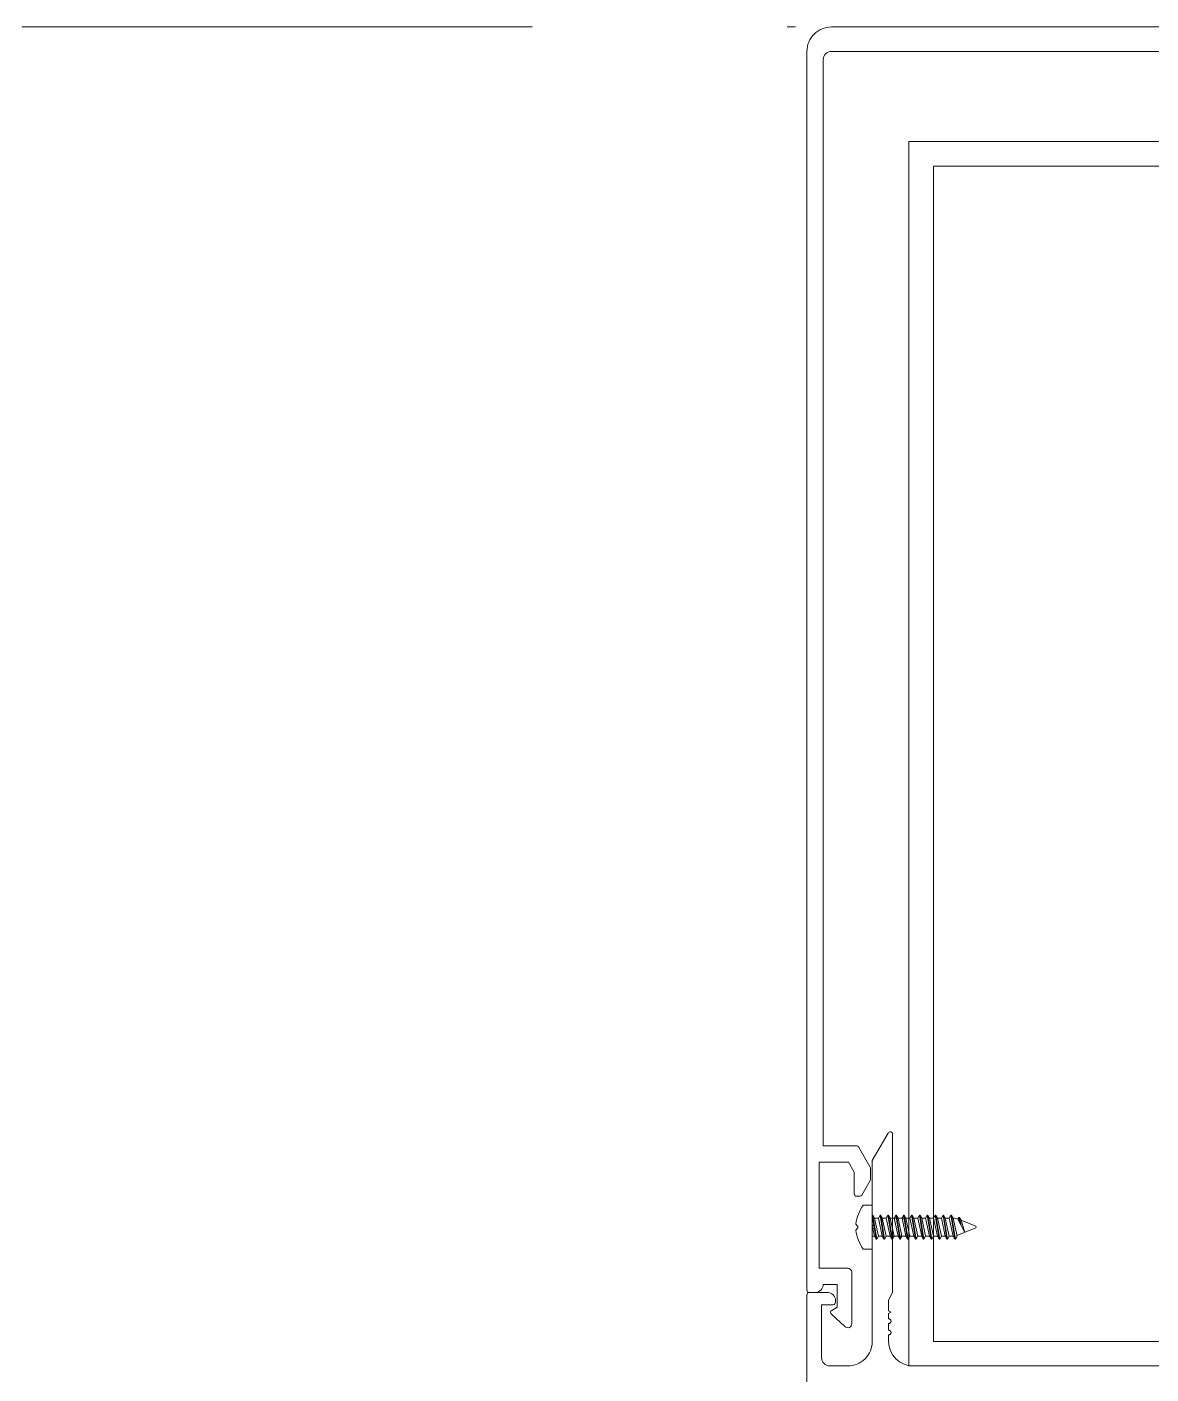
# Model space of a CAD drawing. Extents: x -1701 to 23780, y -363 to 7742.
# Drawn here: x 7621.36 to 7635.13, y 328.49 to 345 of the extents above; entities that cross this region are included whole.
import ezdxf

# ---------------------------------------------------------------- set-up
doc = ezdxf.new("R2010")
doc.units = 0
doc.header["$LTSCALE"] = 25
doc.header["$MEASUREMENT"] = 0
doc.linetypes.add('Audi$0$DASHDOT2', pattern=[0.5, 0.25, -0.125, 0, -0.125])
doc.layers.get('0').update_dxf_attribs({"color": 9, "lineweight": 9})
doc.layers.add('Audi$0$10', color=8, linetype='Continuous', lineweight=9)
doc.layers.add('Audi$0$24', color=8, linetype='Audi$0$DASHDOT2', lineweight=9)

# ---------------------------------------------------------------- blocks, each defined once
blk = doc.blocks.new('*U4857')
at = {"layer": 'Audi$0$10'}
for p, q in [((-2.559022459443268, -14.43459761733265), (-2.450000039438064, -14.43459761733265)), ((-2.450000039438064, -14.97579761732413), (-2.450000039438064, -14.43459761733265)), ((-2.443013996195134, -14.55865602082667), (-2.450000579336856, -14.55865602082667)), ((-2.402781799655542, -14.85173914253391), (-2.450000068692645, -14.56477674680445)), ((-2.443013996195134, -14.55865602082667), (-2.394788408237956, -14.85173914253391)), ((-2.423016321478883, -14.59329333794993), (-2.443013996195134, -14.55865602082667)), ((-2.374554710708537, -14.59329333794993), (-2.423016321478883, -14.59329333794993)), ((-2.37479085563933, -14.81710182541064), (-2.423016321478883, -14.59329333794993)), ((-2.35455691387466, -14.55865602082667), (-2.374554710708537, -14.59329333794993)), ((-2.374554588591138, -14.59329333794993), (-2.32632912275136, -14.81710182541064)), ((-2.34656370563317, -14.55865602082667), (-2.35455691387466, -14.55865602082667)), ((-2.306331509093581, -14.85173914253391), (-2.35455691387466, -14.55865602082667)), ((-2.326566030917375, -14.59329333794993), (-2.34656370563317, -14.55865602082667)), ((-2.34656370563317, -14.55865602082667), (-2.298338117675996, -14.85173914253391)), ((-2.27810438961734, -14.59329333794993), (-2.326566030917375, -14.59329333794993)), ((-2.278340565077371, -14.81710182541064), (-2.326566030917375, -14.59329333794993)), ((-2.25810659278346, -14.55865602082667), (-2.27810438961734, -14.59329333794993)), ((-2.278104267499939, -14.59329333794993), (-2.229878801660162, -14.81710182541064)), ((-2.25011338454243, -14.55865602082667), (-2.25810659278346, -14.55865602082667)), ((-2.209881188002384, -14.85173914253391), (-2.25810659278346, -14.55865602082667)), ((-2.230115709826179, -14.59329333794993), (-2.25011338454243, -14.55865602082667)), ((-2.25011338454243, -14.55865602082667), (-2.201887796585253, -14.85173914253391)), ((-2.181890243986629, -14.81710182541064), (-2.230115709826179, -14.59329333794993)), ((-2.181654068526595, -14.59329333794993), (-2.230115709826634, -14.59329333794993)), ((-2.16165627169272, -14.55865602082667), (-2.181654068526595, -14.59329333794993)), ((-2.181653946409198, -14.59329333794993), (-2.133428480569419, -14.81710182541064)), ((-2.177215067642748, -14.59329333794993), (-1.988752876814544, -14.59329333795085)), ((-2.153663063451459, -14.55865602082667), (-2.16165627169272, -14.55865602082667)), ((-2.113430866911642, -14.85173914253391), (-2.16165627169272, -14.55865602082667)), ((-2.133665388735435, -14.59329333794993), (-2.153663063451459, -14.55865602082667)), ((-2.153663063451459, -14.55865602082667), (-2.105437475494511, -14.85173914253391)), ((-2.085439922895659, -14.81710182541064), (-2.133665388735435, -14.59329333794993)), ((-2.085203747435854, -14.59329333794993), (-2.133665388735892, -14.59329333794993)), ((-2.065205950601749, -14.55865602082667), (-2.085203747435854, -14.59329333794993)), ((-2.085203625318229, -14.59329333794993), (-2.036978159478678, -14.81710182541064)), ((-2.057212742360718, -14.55865602082667), (-2.065205950601749, -14.55865602082667)), ((-2.016980545820899, -14.85173914253391), (-2.065205950601749, -14.55865602082667)), ((-2.037215067644694, -14.59329333794993), (-2.057212742360718, -14.55865602082667)), ((-2.057212742360718, -14.55865602082667), (-2.00898715440354, -14.85173914253391)), ((-1.988989601804916, -14.81710182541064), (-2.037215067644694, -14.59329333794993)), ((-1.968755202098293, -14.55865602082667), (-1.988752876814544, -14.59329333795085)), ((-1.988752876814544, -14.59329333795085), (-1.940527288857365, -14.81710182541064)), ((-1.968755202098293, -14.55865602082667), (-1.960761810680708, -14.55865602082667)), ((-1.920529675200043, -14.85173914253391), (-1.968755202098293, -14.55865602082667)), ((-1.940764197022928, -14.59329333794993), (-1.960761810680708, -14.55865602082667)), ((-1.960761810680708, -14.55865602082667), (-1.912536405899857, -14.85173914253391)), ((-1.892302555723347, -14.59329333794993), (-1.940764197022928, -14.59329333794993)), ((-1.892538731183378, -14.81710182541064), (-1.940764197022928, -14.59329333794993)), ((-1.872304819948167, -14.55865602082667), (-1.892302555723347, -14.59329333794993)), ((-1.892302433605493, -14.59329333794993), (-1.84407702882487, -14.81710182541064)), ((-1.824079354108389, -14.85173914253391), (-1.872304819948167, -14.55865602082667)), ((-1.86431155064821, -14.55865602082667), (-1.872304819948167, -14.55865602082667)), ((-1.86431155064821, -14.55865602082667), (-1.816085962690804, -14.85173914253391)), ((-1.844313875931732, -14.59329333794993), (-1.86431155064821, -14.55865602082667)), ((-1.796088410091724, -14.81710182541064), (-1.844313875931732, -14.59329333794993)), ((-1.795852234631468, -14.59329333794993), (-1.844313875931732, -14.59329333794993)), ((-1.775854559915669, -14.55865602082667), (-1.79585223463192, -14.59329333795085)), ((-1.79585223463192, -14.59329333795085), (-1.747626646674745, -14.81710182541064)), ((-1.775854559915669, -14.55865602082667), (-1.767861168498086, -14.55865602082667)), ((-1.727629033017193, -14.85173914253391), (-1.775854559915669, -14.55865602082667)), ((-1.747863554840535, -14.59329333794993), (-1.767861168498086, -14.55865602082667)), ((-1.767861168498086, -14.55865602082667), (-1.719635763717006, -14.85173914253391)), ((-1.747863554840535, -14.59329333794993), (-1.699401364011293, -14.59329333795085)), ((-1.699638089000984, -14.81710182541064), (-1.747863554840535, -14.59329333794993)), ((-1.679403689295043, -14.55865602082667), (-1.699401364011293, -14.59329333795085)), ((-1.699401364011293, -14.59329333795085), (-1.651175776054343, -14.81710182541064)), ((-1.631178162396565, -14.85173914253391), (-1.679403689295043, -14.55865602082667)), ((-1.679403689295043, -14.55865602082667), (-1.671410297877911, -14.55865602082667)), ((-1.671410297877911, -14.55865602082667), (-1.623184893096604, -14.85173914253391)), ((-1.651412684220133, -14.59329333794993), (-1.671410297877911, -14.55865602082667)), ((-1.603187218380355, -14.81710182541064), (-1.651412684220133, -14.59329333794993)), ((-1.602950798685071, -14.59329333794993), (-1.651412684220133, -14.59329333794993)), ((-1.582953062909894, -14.55865602082667), (-1.602950798685071, -14.59329333794993)), ((-1.602950676567216, -14.59329333794993), (-1.554725149668739, -14.81710182541064)), ((-1.534727474952715, -14.85173914253391), (-1.582953062909894, -14.55865602082667)), ((-1.582953062909894, -14.55865602082667), (-1.574959793609706, -14.55865602082667)), ((-1.574959793609706, -14.55865602082667), (-1.526734327770383, -14.85173914253391)), ((-1.554962118893456, -14.59329333794993), (-1.574959793609706, -14.55865602082667)), ((-1.506736653053905, -14.81710182541064), (-1.554962118893456, -14.59329333794993)), ((-1.50650023335862, -14.59329333794993), (-1.554962118893456, -14.59329333794993)), ((-1.486501886995083, -14.55865602082667), (-1.50650023335862, -14.59329333794993)), ((-1.438276543273389, -14.85173914253391), (-1.486501886995083, -14.55865602082667)), ((-1.478509228283255, -14.55865602082667), (-1.486501886995083, -14.55865602082667)), ((-1.478509228283255, -14.55865602082667), (-1.430283640326306, -14.85173914253391)), ((-1.458511126155428, -14.59329333794993), (-1.478509228283255, -14.55865602082667)), ((-1.410286026668527, -14.81710182541064), (-1.458511126155428, -14.59329333794993)), ((-1.440941210608853, -14.59329333794993), (-1.458511126155428, -14.59329333794993)), ((-1.401988928751791, -14.60691403101009), (-1.440941210608853, -14.59329333794993)), ((-1.390051443786489, -14.58623811508096), (-1.401988928751791, -14.60691403101009)), ((-1.401988928751791, -14.60691403101009), (-1.313834850753949, -14.77265785351938)), ((-1.374102700587229, -14.65934382302657), (-1.390051443786489, -14.58623811508096)), ((-1.382058357662856, -14.58623811508096), (-1.390051443786489, -14.58623811508096)), ((-1.362060682946377, -14.62087329514634), (-1.382058357662856, -14.58623811508096)), ((-1.382058357662856, -14.58623811508096), (-1.360550637625294, -14.68482409001534)), ((-1.360550637625294, -14.68482409001534), (-1.374102700587229, -14.65934382302657)), ((-1.313834850753949, -14.77265785351938), (-1.362060682946377, -14.62087329514634)), ((-1.182124656957113, -14.69513753286992), (-1.362060682946377, -14.62087329514634)), ((-2.450000042443035, -14.69077421556358), (-2.422779413313094, -14.81710182541064)), ((-2.422779230136768, -14.81710182541064), (-2.450000016124988, -14.81710183108134)), ((-2.422779413313094, -14.81710182541064), (-2.402781799655542, -14.85173914253391)), ((-2.422779230136768, -14.81710182541064), (-2.402781799655542, -14.85173914253391)), ((-2.402781799655542, -14.85173914253391), (-2.394788408237956, -14.85173914253391)), ((-2.394788408237956, -14.85173914253391), (-2.37479085563933, -14.81710182541064)), ((-2.32632923182683, -14.81710131920408), (-2.374790563385488, -14.81710131920408)), ((-2.32632912275136, -14.81710182541064), (-2.306331509093581, -14.85173914253391)), ((-2.326328939574806, -14.81710182541064), (-2.306331509093581, -14.85173914253391)), ((-2.306331509093581, -14.85173914253391), (-2.298338117675996, -14.85173914253391)), ((-2.298338117675996, -14.85173914253391), (-2.278340565077371, -14.81710182541064)), ((-2.278340565077371, -14.81710182541064), (-2.229878618483609, -14.81710182541064)), ((-2.229878801660162, -14.81710182541064), (-2.209881188002384, -14.85173914253391)), ((-2.229878618483609, -14.81710182541064), (-2.209881188002384, -14.85173914253391)), ((-2.036978159477996, -14.81710182541064), (-2.225439922894167, -14.81710182541064)), ((-2.209881188002384, -14.85173914253391), (-2.201887796585253, -14.85173914253391)), ((-2.201887796585253, -14.85173914253391), (-2.181890243986629, -14.81710182541064)), ((-2.181890243986629, -14.81710182541064), (-2.133428297392867, -14.81710182541064)), ((-2.181890243986629, -14.81710182541064), (-2.133428297392867, -14.81710182541064)), ((-2.133428480569419, -14.81710182541064), (-2.113430866911642, -14.85173914253391)), ((-2.133428297392867, -14.81710182541064), (-2.113430866911642, -14.85173914253391)), ((-2.113430866911642, -14.85173914253391), (-2.105437475494511, -14.85173914253391)), ((-2.105437475494511, -14.85173914253391), (-2.085439922895659, -14.81710182541064)), ((-2.085439922895659, -14.81710182541064), (-2.036977976302123, -14.81710182541064)), ((-2.085439922895659, -14.81710182541064), (-2.036977976302123, -14.81710182541064)), ((-2.036978159478678, -14.81710182541064), (-2.016980545820899, -14.85173914253391)), ((-2.036977976302123, -14.81710182541064), (-2.016980545820899, -14.85173914253391)), ((-2.016980545820899, -14.85173914253391), (-2.00898715440354, -14.85173914253391)), ((-2.00898715440354, -14.85173914253391), (-1.988989601804916, -14.81710182541064)), ((-1.988989601803778, -14.81710182541064), (-1.940527410974766, -14.81710182541064)), ((-1.988989601804916, -14.81710182541064), (-1.940527655211155, -14.81710182541064)), ((-1.940527410974766, -14.81710182541064), (-1.920529675200043, -14.85173914253391)), ((-1.940527288857365, -14.81710182541064), (-1.920529675200043, -14.85173914253391)), ((-1.920529675200043, -14.85173914253391), (-1.912536405899857, -14.85173914253391)), ((-1.912536405899857, -14.85173914253391), (-1.892538731183378, -14.81710182541064)), ((-1.892538731183378, -14.81710182541064), (-1.844076784589615, -14.81710182541064)), ((-1.84407702882487, -14.81710182541064), (-1.824079354108389, -14.85173914253391)), ((-1.844076784589615, -14.81710182541064), (-1.824079354108389, -14.85173914253391)), ((-1.824079354108389, -14.85173914253391), (-1.816085962690804, -14.85173914253391)), ((-1.816085962690804, -14.85173914253391), (-1.796088410091724, -14.81710182541064)), ((-1.747626646674745, -14.81710182541064), (-1.796088410091724, -14.81710182541064)), ((-1.747626768792144, -14.81710182541064), (-1.727629033017193, -14.85173914253391)), ((-1.747626646674745, -14.81710182541064), (-1.727629033017193, -14.85173914253391)), ((-1.727629033017193, -14.85173914253391), (-1.719635763717006, -14.85173914253391)), ((-1.719635763717006, -14.85173914253391), (-1.699638089000984, -14.81710182541064)), ((-1.699638089000984, -14.81710182541064), (-1.651175898171969, -14.81710182541064)), ((-1.651175898171969, -14.81710182541064), (-1.631178162396565, -14.85173914253391)), ((-1.651175776054343, -14.81710182541064), (-1.631178162396565, -14.85173914253391)), ((-1.631178162396565, -14.85173914253391), (-1.623184893096604, -14.85173914253391)), ((-1.623184893096604, -14.85173914253391), (-1.603187218380355, -14.81710182541064)), ((-1.603187218380355, -14.81710182541064), (-1.554725332845521, -14.81710182541064)), ((-1.554725332845521, -14.81710182541064), (-1.534727474952715, -14.85173914253391)), ((-1.554725149668739, -14.81710182541064), (-1.534727474952715, -14.85173914253391)), ((-1.534727474952715, -14.85173914253391), (-1.526734327770383, -14.85173914253391)), ((-1.526734327770383, -14.85173914253391), (-1.506736653053905, -14.81710182541064)), ((-1.506736653053905, -14.81710182541064), (-1.458274706460144, -14.81710182541064)), ((-1.458274706460144, -14.81710182541064), (-1.438276543273389, -14.85173914253391)), ((-1.438276543273389, -14.85173914253391), (-1.430283640326306, -14.85173914253391)), ((-1.430283640326306, -14.85173914253391), (-1.410286026668527, -14.81710182541064)), ((-1.412433770155814, -14.80713330374965), (-1.182124656957113, -14.71525763049158)), ((-1.410286026668527, -14.81710182541064), (-1.412433770155814, -14.80713330374965)), ((-1.174984928701007, -14.70519758168029), (-1.182124656957113, -14.69513753286992)), ((-1.182124656957113, -14.71525763049158), (-1.174984928701007, -14.70519758168029)), ((-2.559022459443268, -14.97579761732413), (-2.450000039438064, -14.97579761732413))]:
    blk.add_line(p, q, dxfattribs=at)
for points in [[(2.950000000026932, 0), (-2.950000000026932, 0, 0.4142135623730951), (-3.250000000022566, -0.3000000000020009), (-3.250000000022566, -15.47743854311375, 0.4700431714390087), (-3.220000000018274, -15.50519760309089), (-3.150000000024022, -15.50519760309089, 0.4303272441157734), (-3.050000000013767, -15.40743854311313), (-2.88000000002097, -15.40743854311313), (-2.88000000002097, -15.68743854311378), (-2.945000000022273, -15.72496631061222, 0.5081417899848629), (-2.950171738028473, -15.77315295001699), (-2.783619563369085, -15.92444833858644, 0.6509713219855064), (-2.70000000001886, -15.88743854311359), (-2.70000000001886, -15.25743854310985, 0.4142135623730951), (-2.750000000018133, -15.20743854311331), (-3.100000000024747, -15.20743854311331), (-3.100000000024747, -13.90743854310312), (-2.741354626528561, -13.90743854310312), (-2.670000000014681, -14.03102838159248), (-2.670000000014681, -14.29743854310254, 0.4142135623729841), (-2.640000000022098, -14.32743854310684), (-2.602790561932408, -14.32743854310684, 0.2679491924310548), (-2.576809799819955, -14.31243854310469), (-2.474019237897605, -14.13440006733435, 0.1316524975873909), (-2.470000000017591, -14.11940006733221), (-2.470000000017591, -13.9854770188831, 0.1316524975873767), (-2.474019237909315, -13.97047701888186), (-2.617224318658998, -13.72243854309909, 0.2679491924311388), (-2.643205080771565, -13.70743854310331), (-3.050000000013767, -13.70743854310331), (-3.050000000013767, -0.4000000000032742, -0.4142135623730951), (-2.950000000026932, -0.3000000000020009), (2.950000000026932, -0.3000000000020009)], [(-3.250000000022566, -16.60519760310126), (-3.250000000022566, -15.53519760308972, -0.4142135623733171), (-3.220000000018274, -15.50519760309089), (-3.000000000014495, -15.50519760309089, -0.4142135623730951), (-2.90000000001595, -15.60519760309307), (-2.90000000001595, -15.62519760309351, -0.4142135623726511), (-2.930000000020243, -15.65519760309235), (-3.070000000020456, -15.65519760309235), (-3.070000000020456, -16.30519760309744, 0.4142135623730951), (-2.970000000021912, -16.40519760309871), (-2.750000000018133, -16.40519760309871, 0.4142135623730506), (-2.450000000010902, -16.10519760309671), (-2.450000000010902, -14.73519760308409), (-2.420000000018319, -14.70519760308525), (-2.450000000010902, -14.67519760308732), (-2.450000000010902, -13.88821030498002), (-2.255980762131287, -13.55215912730637, -0.767326987979387), (-2.20000000001454, -13.56715912730487), (-2.20000000001454, -15.50272809544003), (-2.250000000013812, -15.60519760309307), (-2.250000000013812, -15.72930506415014), (-2.220000000021228, -15.74662557222564), (-2.250000000013812, -15.76394608030205), (-2.250000000013812, -15.82662557222647, -0.9999999999999998), (-2.250000000013812, -15.88662557222597), (-2.250000000013812, -15.9666255722268, -0.9999999999999998), (-2.250000000013812, -16.02662557222902), (-2.250000000013812, -16.10519760309671, 0.4142135623730951), (-1.950000000018178, -16.40519760309871), (5.68e-14, -16.40519760309871), (1.950000000018178, -16.40519760309871, 0.4142135623730951)]]:
    blk.add_lwpolyline(points, format="xyb", dxfattribs=at)
for points in [[(-1.999999999970838, -1.405197603098712), (1.999999999970953, -1.405197603098712), (1.999999999970953, -16.40519760312054), (-1.999999999970839, -16.40519760312054)], [(-1.699999999979636, -1.705197603094344), (1.699999999972361, -1.705197603094344), (1.69999999997236, -16.10519760312581), (-1.699999999979638, -16.10519760312581)]]:
    blk.add_lwpolyline(points, close=True, dxfattribs=at)
for points in [[(-2.64997006612276, -14.6669537871212), (-2.62776762516688, -14.69694761732899), (-2.62776762516688, -14.71344761732871), (-2.64997006612276, -14.74344144753558)], [(-1.50650023335862, -14.59329333794993), (-1.458274706460144, -14.81710182541064)]]:
    blk.add_lwpolyline(points, dxfattribs=at)
for centre, radius, start, end in [((-2.133865798087811, -14.73498735640169), 0.5205690943891569, 144.7573058598477, 172.490489638061), ((-2.133865798087811, -14.6754078782551), 0.5205690943891572, 187.5095103619389, 215.2426941401523)]:
    blk.add_arc(centre, radius, start, end, dxfattribs=at)
blk = doc.blocks.new('Audi')
at = {"layer": 'Audi$0$24'}
blk.add_lwpolyline([(6827.499999998323, 345.0000000046566), (11027.49999999832, 345.0000000046566)], dxfattribs=at)
at = {"layer": 'Audi$0$10'}
blk.add_blockref('*U4857', (7634.166666665015, 344.9999994530717), dxfattribs=at)

msp = doc.modelspace()

# ---------------------------------------------------------------- block references
at = {"color": 6}
msp.add_blockref('Audi', (0, 0), dxfattribs=at)

doc.saveas('drawing.dxf')
